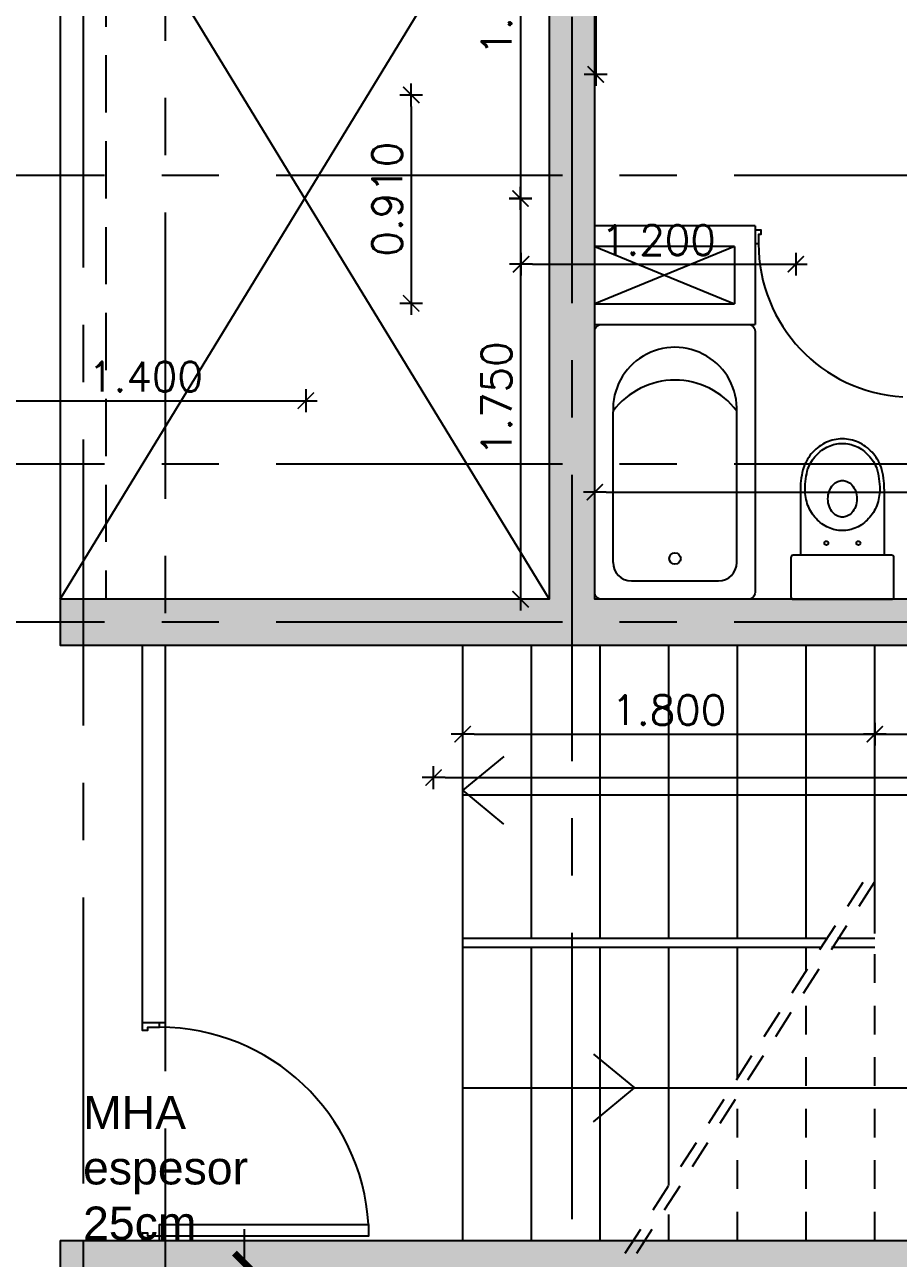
# Model space of a CAD drawing. Header units: millimetres. Extents: x -13 to 194, y -13 to 66.
# Drawn here: x 175.45 to 179.26, y 18.65 to 24.04 of the extents above; entities that cross this region are included whole.
import ezdxf

# ---------------------------------------------------------------- set-up
doc = ezdxf.new("R2010")
doc.units = ezdxf.units.MM
for name, pattern in [('CENTER', [2, 1.25, -0.25, 0.25, -0.25]), ('HIDDEN', [0.375, 0.25, -0.125]), ('HIDDEN2', [0.1875, 0.125, -0.0625])]:
    doc.linetypes.add(name, pattern=pattern)
for name, color, linetype in [('01', 1, 'Continuous'), ('03', 3, 'Continuous'), ('06', 6, 'Continuous'), ('Capa1', 80, 'Continuous'), ('EJES', 1, 'CENTER'), ('GRIS', 9, 'Continuous'), ('MUROS_EST', 5, 'Continuous'), ('PUERTAS', 1, 'Continuous')]:
    doc.layers.add(name, color=color, linetype=linetype)
doc.styles.add('INTERARQ', font='ROMANS.SHX')
doc.styles.get("Standard").update_dxf_attribs({"font": 'arial.ttf'})
doc.dimstyles.new('ESCALA_1-50', dxfattribs={"dimtxt": 0.13, "dimasz": 0.05, "dimexe": 0.18, "dimexo": 0.0625, "dimgap": 0.04, "dimtad": 1, "dimdec": 3, "dimzin": 0, "dimdsep": 46, "dimtxsty": 'INTERARQ', "dimblk": 'DIMTICK', "dimcen": 0.09, "dimse1": 1, "dimse2": 1, "dimclrd": 1, "dimclre": 1, "dimclrt": 2, "dimadec": 0, "dimazin": 0, "dimtfac": 4.5, "dimtdec": 3, "dimtofl": 0, "dimtmove": 2, "dimatfit": 3, "dimldrblk": 'DIMTICK', "dimfxl": 1, "dimtolj": 1, "dimtzin": 0, "dimarcsym": 0})

# ---------------------------------------------------------------- blocks, each defined once
blk = doc.blocks.new('DIMTICK')
at = {"color": 1}
for p, q in [((-1, 0), (1, 0)), ((0, 1), (0, -1))]:
    blk.add_line(p, q, dxfattribs=at)
at = {"color": 3, "const_width": 0.141}
blk.add_lwpolyline([(0.71, 0.71), (-0.71, -0.71)], dxfattribs=at)
blk = doc.blocks.new('*D185')
at = {"layer": '01', "color": 1, "lineweight": -2, "transparency": 16777216}
blk.add_line((175.3253, 22.3941), (176.6253, 22.3941), dxfattribs=at)
at = {"layer": 'Defpoints', "color": 0, "transparency": 16777216}
for p in [(175.2753, 22.3941), (176.6753, 22.3941), (176.6753, 22.3941)]:
    blk.add_point(p, dxfattribs=at)
at = {"layer": '01', "color": 1, "lineweight": -2, "transparency": 16777216, "xscale": 0.05, "yscale": 0.05, "zscale": 0.05, "rotation": 180}
blk.add_blockref('DIMTICK', (175.2753, 22.3941), dxfattribs=at)
at = {"layer": '01', "color": 1, "lineweight": -2, "transparency": 16777216, "xscale": 0.05, "yscale": 0.05, "zscale": 0.05}
blk.add_blockref('DIMTICK', (176.6753, 22.3941), dxfattribs=at)
at = {"layer": '01', "color": 2, "transparency": 16777216, "insert": (175.9753, 22.4991), "char_height": 0.13, "attachment_point": 5, "style": 'INTERARQ'}
blk.add_mtext('\\A1;1.400', dxfattribs=at)
blk = doc.blocks.new('*D188')
at = {"layer": '01', "color": 1, "lineweight": -2, "transparency": 16777216}
blk.add_line((177.9416, 24.8241), (177.9416, 23.8691), dxfattribs=at)
at = {"layer": 'Defpoints', "color": 0, "transparency": 16777216}
for p in [(177.2254, 24.8741), (177.2254, 23.8191), (177.9416, 23.8191)]:
    blk.add_point(p, dxfattribs=at)
at = {"layer": '01', "color": 1, "lineweight": -2, "transparency": 16777216, "xscale": 0.05, "yscale": 0.05, "zscale": 0.05}
for p, rotation in [((177.9416, 24.8741), 90), ((177.9416, 23.8191), 270)]:
    blk.add_blockref('DIMTICK', p, dxfattribs=dict(at, rotation=rotation))
at = {"layer": '01', "color": 2, "transparency": 16777216, "insert": (177.8366, 24.3466), "char_height": 0.13, "attachment_point": 5, "rotation": 90, "style": 'INTERARQ'}
blk.add_mtext('\\A1;1.055', dxfattribs=at)
blk = doc.blocks.new('*D189')
at = {"layer": '01', "color": 1, "lineweight": -2, "transparency": 16777216}
blk.add_line((177.6653, 22.9902), (178.7653, 22.9902), dxfattribs=at)
at = {"layer": 'Defpoints', "color": 0, "transparency": 16777216}
for p in [(178.8153, 22.9902), (177.6153, 22.5191), (178.8153, 22.5191)]:
    blk.add_point(p, dxfattribs=at)
at = {"layer": '01', "color": 1, "lineweight": -2, "transparency": 16777216, "xscale": 0.05, "yscale": 0.05, "zscale": 0.05, "rotation": 180}
blk.add_blockref('DIMTICK', (177.6153, 22.9902), dxfattribs=at)
at = {"layer": '01', "color": 1, "lineweight": -2, "transparency": 16777216, "xscale": 0.05, "yscale": 0.05, "zscale": 0.05}
blk.add_blockref('DIMTICK', (178.8153, 22.9902), dxfattribs=at)
at = {"layer": '01', "color": 2, "transparency": 16777216, "insert": (178.2153, 23.0952), "char_height": 0.13, "attachment_point": 5, "style": 'INTERARQ'}
blk.add_mtext('\\A1;1.200', dxfattribs=at)
blk = doc.blocks.new('*D190')
at = {"layer": '01', "color": 1, "lineweight": -2, "transparency": 16777216}
blk.add_line((177.1357, 23.6791), (177.1357, 22.8691), dxfattribs=at)
at = {"layer": 'Defpoints', "color": 0, "transparency": 16777216}
for p in [(177.6153, 23.7291), (177.1357, 22.8191), (177.6153, 22.8191)]:
    blk.add_point(p, dxfattribs=at)
at = {"layer": '01', "color": 1, "lineweight": -2, "transparency": 16777216, "xscale": 0.05, "yscale": 0.05, "zscale": 0.05}
for p, rotation in [((177.1357, 23.7291), 90), ((177.1357, 22.8191), 270)]:
    blk.add_blockref('DIMTICK', p, dxfattribs=dict(at, rotation=rotation))
at = {"layer": '01', "color": 2, "transparency": 16777216, "insert": (177.0307, 23.2741), "char_height": 0.13, "attachment_point": 5, "rotation": 90, "style": 'INTERARQ'}
blk.add_mtext('\\A1;0.910', dxfattribs=at)
blk = doc.blocks.new('*D191')
at = {"layer": '01', "color": 1, "lineweight": -2, "transparency": 16777216}
blk.add_line((177.2835, 20.7485), (182.1835, 20.7485), dxfattribs=at)
at = {"layer": 'Defpoints', "color": 0, "transparency": 16777216}
for p in [(177.2335, 22.0741), (182.2335, 22.0741), (182.2335, 20.7485)]:
    blk.add_point(p, dxfattribs=at)
at = {"layer": '01', "color": 1, "lineweight": -2, "transparency": 16777216, "xscale": 0.05, "yscale": 0.05, "zscale": 0.05, "rotation": 180}
blk.add_blockref('DIMTICK', (177.2335, 20.7485), dxfattribs=at)
at = {"layer": '01', "color": 1, "lineweight": -2, "transparency": 16777216, "xscale": 0.05, "yscale": 0.05, "zscale": 0.05}
blk.add_blockref('DIMTICK', (182.2335, 20.7485), dxfattribs=at)
at = {"layer": '01', "color": 2, "transparency": 16777216, "insert": (179.7335, 20.8535), "char_height": 0.13, "attachment_point": 5, "style": 'INTERARQ'}
blk.add_mtext('\\A1;5.000', dxfattribs=at)
blk = doc.blocks.new('P_75')
at = {"color": 9}
blk.add_arc((-0.0129, 0.0592), 0.7221, 93.336, 179.9333, dxfattribs=at)
at = {"layer": 'PUERTAS'}
blk.add_lwpolyline([(-0.015, 0.06), (-0.055, 0.06), (-0.055, 0.78), (-0.0149, 0.78)], close=True, dxfattribs=at)
for points in [[(-0.75, 0), (-0.725, 0), (-0.725, 0.02), (-0.735, 0.02), (-0.735, 0.06), (-0.75, 0.06)], [(0, 0.06), (-0.015, 0.06), (-0.015, 0.02), (-0.025, 0.02), (-0.025, 0), (0, 0)]]:
    blk.add_lwpolyline(points, dxfattribs=at)
blk = doc.blocks.new('TICK1')
at = {"color": 2, "const_width": 0.2}
blk.add_lwpolyline([(-0.3, -0.3), (0.3, 0.3)], dxfattribs=at)
at = {"color": 2}
for points in [[(0, 0), (-1, 0)], [(0, 0), (1, 0)]]:
    blk.add_lwpolyline(points, dxfattribs=at)
blk = doc.blocks.new('*D222')
at = {"layer": '01', "color": 1, "lineweight": -2, "transparency": 16777216}
blk.add_line((177.6132, 24.9773), (177.6132, 23.3273), dxfattribs=at)
at = {"layer": 'Defpoints', "color": 0, "transparency": 16777216}
for p in [(177.7672, 25.0273), (177.6132, 23.2773), (177.7672, 23.2773)]:
    blk.add_point(p, dxfattribs=at)
at = {"layer": '01', "color": 1, "lineweight": -2, "transparency": 16777216, "xscale": 0.05, "yscale": 0.05, "zscale": 0.05}
for p, rotation in [((177.6132, 25.0273), 90), ((177.6132, 23.2773), 270)]:
    blk.add_blockref('DIMTICK', p, dxfattribs=dict(at, rotation=rotation))
at = {"layer": '01', "color": 2, "transparency": 16777216, "insert": (177.5082, 24.1523), "char_height": 0.13, "attachment_point": 5, "rotation": 90, "style": 'INTERARQ'}
blk.add_mtext('\\A1;1.750', dxfattribs=at)
blk = doc.blocks.new('*D223')
at = {"layer": '01', "color": 1, "lineweight": -2, "transparency": 16777216}
blk.add_line((177.6132, 23.2273), (177.6132, 21.5773), dxfattribs=at)
at = {"layer": 'Defpoints', "color": 0, "transparency": 16777216}
for p in [(177.7672, 23.2773), (177.6132, 21.5273), (177.7672, 21.5273)]:
    blk.add_point(p, dxfattribs=at)
at = {"layer": '01', "color": 1, "lineweight": -2, "transparency": 16777216, "xscale": 0.05, "yscale": 0.05, "zscale": 0.05}
for p, rotation in [((177.6132, 23.2773), 90), ((177.6132, 21.5273), 270)]:
    blk.add_blockref('DIMTICK', p, dxfattribs=dict(at, rotation=rotation))
at = {"layer": '01', "color": 2, "transparency": 16777216, "insert": (177.5082, 22.4023), "char_height": 0.13, "attachment_point": 5, "rotation": 90, "style": 'INTERARQ'}
blk.add_mtext('\\A1;1.750', dxfattribs=at)
blk = doc.blocks.new('Tina 120')
for p, q in [((0.19, -0.08), (-0.19, -0.08)), ((-0.27, -0.16), (-0.27, -0.8175)), ((0.27, -0.16), (0.27, -0.8175))]:
    blk.add_line(p, q)
blk.add_lwpolyline([(0.35, -0.03), (0.35, -1.17, -0.414214), (0.32, -1.2), (-0.32, -1.2, -0.414214), (-0.35, -1.17), (-0.35, -0.03, -0.414214), (-0.32, 0), (0.32, 0, -0.414214)], format="xyb", close=True)
blk.add_circle((0, -0.1774), 0.025)
for centre, radius, start, end in [((-0.19, -0.16), 0.08, 90, 180), ((0.19, -0.16), 0.08, 0, 90), ((0, -0.8297), 0.2703, 177.4079, 2.5921), ((0, -0.6197), 0.337, 216.7598, 323.2402)]:
    blk.add_arc(centre, radius, start, end)
blk = doc.blocks.new('*D270')
at = {"layer": '01', "color": 1, "lineweight": -2, "transparency": 16777216}
blk.add_line((177.9875, 21.9948), (181.1106, 21.9948), dxfattribs=at)
at = {"layer": 'Defpoints', "color": 0, "transparency": 16777216}
for p in [(181.1606, 21.9948), (177.9375, 21.5273), (181.1606, 21.5273)]:
    blk.add_point(p, dxfattribs=at)
at = {"layer": '01', "color": 1, "lineweight": -2, "transparency": 16777216, "xscale": 0.05, "yscale": 0.05, "zscale": 0.05, "rotation": 180}
blk.add_blockref('DIMTICK', (177.9375, 21.9948), dxfattribs=at)
at = {"layer": '01', "color": 1, "lineweight": -2, "transparency": 16777216, "xscale": 0.05, "yscale": 0.05, "zscale": 0.05}
blk.add_blockref('DIMTICK', (181.1606, 21.9948), dxfattribs=at)
at = {"layer": '01', "color": 2, "transparency": 16777216, "insert": (179.549, 22.0998), "char_height": 0.13, "attachment_point": 5, "style": 'INTERARQ'}
blk.add_mtext('\\A1;3.223', dxfattribs=at)
blk = doc.blocks.new('*D271')
at = {"layer": '01', "color": 1, "lineweight": -2, "transparency": 16777216}
blk.add_line((177.4106, 20.9382), (179.1106, 20.9382), dxfattribs=at)
at = {"layer": 'Defpoints', "color": 0, "transparency": 16777216}
for p in [(177.3606, 21.3273), (179.1606, 21.3273), (179.1606, 20.9382)]:
    blk.add_point(p, dxfattribs=at)
at = {"layer": '01', "color": 1, "lineweight": -2, "transparency": 16777216, "xscale": 0.05, "yscale": 0.05, "zscale": 0.05, "rotation": 180}
blk.add_blockref('DIMTICK', (177.3606, 20.9382), dxfattribs=at)
at = {"layer": '01', "color": 1, "lineweight": -2, "transparency": 16777216, "xscale": 0.05, "yscale": 0.05, "zscale": 0.05}
blk.add_blockref('DIMTICK', (179.1606, 20.9382), dxfattribs=at)
at = {"layer": '01', "color": 2, "transparency": 16777216, "insert": (178.2606, 21.0432), "char_height": 0.13, "attachment_point": 5, "style": 'INTERARQ'}
blk.add_mtext('\\A1;1.800', dxfattribs=at)
blk = doc.blocks.new('*D272')
at = {"layer": '01', "color": 1, "lineweight": -2, "transparency": 16777216}
blk.add_line((179.2106, 20.9382), (180.8106, 20.9382), dxfattribs=at)
at = {"layer": 'Defpoints', "color": 0, "transparency": 16777216}
for p in [(179.1606, 21.3273), (180.8606, 20.9382), (180.8606, 20.8673)]:
    blk.add_point(p, dxfattribs=at)
at = {"layer": '01', "color": 1, "lineweight": -2, "transparency": 16777216, "xscale": 0.05, "yscale": 0.05, "zscale": 0.05, "rotation": 180}
blk.add_blockref('DIMTICK', (179.1606, 20.9382), dxfattribs=at)
at = {"layer": '01', "color": 1, "lineweight": -2, "transparency": 16777216, "xscale": 0.05, "yscale": 0.05, "zscale": 0.05}
blk.add_blockref('DIMTICK', (180.8606, 20.9382), dxfattribs=at)
at = {"layer": '01', "color": 2, "transparency": 16777216, "insert": (180.0106, 21.0432), "char_height": 0.13, "attachment_point": 5, "style": 'INTERARQ'}
blk.add_mtext('\\A1;1.700', dxfattribs=at)

msp = doc.modelspace()

# ---------------------------------------------------------------- hatches: boundary and pattern name
at = {"layer": 'MUROS_EST', "transparency": 33554687}
h = msp.add_hatch(color=256, dxfattribs=at)
h.dxf.hatch_style = 1
h.paths.add_polyline_path([(181.4106, 23.5073), (181.1606, 23.5073), (181.1606, 21.5273), (177.9375, 21.5273), (177.9375, 25.2273), (175.6025, 25.2273), (175.6025, 25.0273), (177.7375, 25.0273), (177.7375, 21.5273), (175.6025, 21.5273), (175.6025, 21.3273), (180.8606, 21.3273), (180.8606, 21.1419), (181.0606, 21.1419), (181.0606, 21.3273), (181.4117, 21.3273)])
h.paths.add_polyline_path([(181.4106, 30.0873), (181.1606, 30.0873), (181.1606, 29.0223), (175.8025, 29.0223), (175.8025, 30.0458), (175.6025, 30.0458), (175.6025, 28.7723), (175.9606, 28.7723), (175.9606, 26.1803), (176.1606, 26.1803), (176.1606, 28.7723), (181.4106, 28.7723)])
h.paths.add_polyline_path([(174.9775, 37.6473), (174.7275, 37.6473), (174.7275, 37.4473), (174.7275, 30.9728), (174.441, 30.3884), (174.6206, 30.3003), (174.9775, 31.0284)])
h.paths.add_polyline_path([(169.0025, 37.4473), (170.185, 37.4473), (170.185, 37.6473), (168.7525, 37.6473), (168.7525, 33.7473), (169.0025, 33.7473)])
h.paths.add_polyline_path([(174.2025, 24.9373), (174.0025, 24.9373), (174.0025, 23.4773), (168.3025, 23.4773), (168.3025, 23.2773), (174.0025, 23.2773), (174.0025, 21.8173), (174.2025, 21.8173)])
h.paths.add_polyline_path([(174.2025, 20.8673), (174.0025, 20.8673), (174.0025, 18.2773), (168.3025, 18.2773), (168.3025, 18.0773), (168.8025, 18.0773), (168.8025, 17.0773), (169.0025, 17.0773), (169.0025, 18.0773), (174.0025, 18.0773), (174.0025, 17.5773), (174.2025, 17.5773)])
h.paths.add_polyline_path([(174.9525, 15.9873), (174.6078, 16.7181), (174.4269, 16.6328), (174.7525, 15.9425), (174.7525, 13.7227), (174.7525, 9.5444), (174.7525, 9.2944), (174.9525, 9.2944), (174.9525, 9.4944), (174.9525, 9.5405), (174.9525, 13.7227)])
h.paths.add_polyline_path([(169.0025, 12.7707), (168.8025, 12.7707), (168.8025, 9.4944), (169.0025, 9.4944)])
h.paths.add_polyline_path([(169.0025, 12.9773), (168.8025, 12.9773), (168.8025, 12.7707), (169.0025, 12.7707)])
h.paths.add_polyline_path([(170.187, 9.4944), (169.0025, 9.4944), (169.0025, 9.2944), (170.187, 9.2944)])
h.paths.add_polyline_path([(169.0025, 9.4944), (168.8025, 9.4944), (168.8025, 9.2944), (169.0025, 9.2944)])
h.paths.add_polyline_path([(181.3606, 14.0173), (181.1606, 14.0173), (181.1606, 12.7707), (181.3606, 12.7707)])
h.paths.add_polyline_path([(181.3606, 12.7707), (181.1606, 12.7707), (181.1606, 9.4944), (181.3606, 9.4944)])
h.paths.add_polyline_path([(181.1606, 9.4944), (180.9606, 9.4944), (180.9606, 9.2944), (181.1606, 9.2944)])
h.paths.add_polyline_path([(181.3606, 9.4944), (181.1606, 9.4944), (181.1606, 9.2944), (181.3606, 9.2944)])
h = msp.add_hatch(color=5, dxfattribs=at)
h.dxf.hatch_style = 1
h.paths.add_polyline_path([(175.7025, 18.6273), (175.6025, 18.6273), (175.6025, 18.1773), (175.7025, 18.1773)])
h.paths.add_polyline_path([(175.7025, 18.7273), (175.6025, 18.7273), (175.6025, 18.6273), (175.7025, 18.6273)])
h.paths.add_polyline_path([(176.0606, 18.7273), (175.7025, 18.7273), (175.7025, 18.6273), (176.0606, 18.6273)])
h.paths.add_polyline_path([(176.0606, 18.6273), (175.7025, 18.6273), (175.7025, 18.1773), (175.8025, 18.1773), (175.8025, 18.5273), (176.0606, 18.5273)])
h.paths.add_polyline_path([(175.8025, 18.1773), (175.7025, 18.1773), (175.7025, 17.0768), (175.8025, 17.0768)])
h.paths.add_polyline_path([(175.7025, 18.1773), (175.6025, 18.1773), (175.6025, 17.0768), (175.7025, 17.0768)])
h.paths.add_polyline_path([(177.8375, 18.6273), (176.0606, 18.6273), (176.0606, 18.5273), (177.8375, 18.5273)])
h.paths.add_polyline_path([(177.8375, 18.7273), (176.0606, 18.7273), (176.0606, 18.6273), (177.8375, 18.6273)])
h.paths.add_polyline_path([(180.9606, 18.7273), (177.8375, 18.7273), (177.8375, 18.6273), (180.9606, 18.6273)])
h.paths.add_polyline_path([(180.9606, 18.6273), (177.8375, 18.6273), (177.8375, 18.5273), (180.9606, 18.5273)])
h.paths.add_polyline_path([(181.2606, 18.6273), (180.9606, 18.6273), (180.9606, 18.5273), (181.1606, 18.5273), (181.1606, 18.1773), (181.2606, 18.1773)])
h.paths.add_polyline_path([(181.2606, 18.7273), (180.9606, 18.7273), (180.9606, 18.6273), (181.2606, 18.6273)])
h.paths.add_polyline_path([(181.3606, 18.7273), (181.2606, 18.7273), (181.2606, 18.6273), (181.3606, 18.6273)])
h.paths.add_polyline_path([(181.3606, 18.6273), (181.2606, 18.6273), (181.2606, 18.1773), (181.3606, 18.1773)])
h.paths.add_polyline_path([(181.1176, 11.9704), (181.4036, 11.9704), (181.4036, 12.1729), (181.1176, 12.1729)], flags=9)
h.paths.add_polyline_path([(184.0302, 18.0343), (184.0302, 18.3203), (183.8277, 18.3203), (183.8277, 18.0343)], flags=9)
h.paths.add_polyline_path([(184.9302, 13.8063), (184.9302, 14.4138), (184.7277, 14.4138), (184.7277, 13.8063)], flags=9)

# ---------------------------------------------------------------- linework, layer by layer
at = {"layer": '03'}
for p, q in [((175.9606, 21.3273), (175.9606, 19.6773)), ((176.0606, 21.3273), (176.0606, 19.6773)), ((176.0606, 19.6773), (175.9606, 19.6773))]:
    msp.add_line(p, q, dxfattribs=at)
at = {"layer": '06'}
for p, q in [((178.6375, 23.1573), (177.9375, 23.1573)), ((178.6375, 23.1573), (178.6375, 22.7273)), ((178.5475, 23.0673), (177.9375, 23.0673)), ((178.5475, 23.0673), (178.5475, 22.8173)), ((177.9375, 22.8173), (178.5475, 22.8173)), ((177.9375, 22.7273), (178.6375, 22.7273))]:
    msp.add_line(p, q, dxfattribs=at)
at = {"layer": 'Capa1'}
msp.add_lwpolyline([(175.6025, 25.0273), (177.7375, 21.5273), (175.6025, 21.5273), (177.7375, 25.0273), (175.6025, 25.0273), (175.6025, 21.5273)], dxfattribs=at)
at = {"layer": 'EJES'}
for p, q in [((175.7025, 30.2253), (175.7025, 5.5947)), ((176.0606, 29.216), (176.0606, 5.5947)), ((177.8375, 26.0705), (177.8375, 6.0447)), ((185.796, 23.3773), (164.6028, 23.3773)), ((185.796, 22.1173), (164.6028, 22.1173)), ((185.796, 21.4273), (164.6028, 21.4273))]:
    msp.add_line(p, q, dxfattribs=at)
at = {"layer": 'GRIS', "linetype": 'HIDDEN'}
msp.add_line((175.8025, 25.0273), (175.8025, 21.5273), dxfattribs=at)
at = {"layer": 'GRIS'}
for p, q in [((177.9375, 23.0673), (178.5475, 22.8173)), ((178.5475, 23.0673), (177.9375, 22.8173)), ((178.8356, 22.0072), (178.8356, 21.7191)), ((179.2019, 22.0072), (179.2019, 21.7191)), ((178.7937, 21.7091), (178.7937, 21.5373)), ((179.2337, 21.7191), (178.8037, 21.7191)), ((179.2437, 21.5373), (179.2437, 21.7091)), ((178.8037, 21.5273), (179.2337, 21.5273)), ((177.3606, 20.0673), (177.3606, 21.3273)), ((177.6606, 20.0473), (177.6606, 21.3273)), ((177.9606, 20.0473), (177.9606, 21.3273)), ((178.2606, 20.0473), (178.2606, 21.3273)), ((178.5606, 20.0473), (178.5606, 21.3273)), ((178.8606, 20.0473), (178.8606, 21.3273)), ((179.1606, 20.0673), (179.1606, 21.3273)), ((177.54, 20.8412), (177.3606, 20.6933)), ((177.54, 20.5453), (177.3606, 20.6933)), ((177.3606, 20.6733), (179.8606, 20.6733)), ((177.3606, 18.7273), (177.3606, 20.0673)), ((177.3606, 20.0473), (178.9476, 20.0473)), ((178.9976, 20.0473), (179.1606, 20.0473)), ((177.3606, 20.0073), (178.9219, 20.0073)), ((177.6606, 18.7273), (177.6606, 20.0073)), ((177.9606, 18.7273), (177.9606, 20.0073)), ((178.2606, 18.9674), (178.2606, 20.0073)), ((178.5606, 19.4355), (178.5606, 20.0073)), ((178.9719, 20.0073), (179.1606, 20.0073)), ((178.5606, 19.5558), (178.5606, 19.6765)), ((177.9312, 19.5412), (178.1106, 19.3933)), ((177.3606, 19.3933), (178.3291, 19.3933)), ((177.9312, 19.2453), (178.1106, 19.3933)), ((178.2606, 19.3933), (179.8606, 19.3933))]:
    msp.add_line(p, q, dxfattribs=at)
at = {"layer": 'GRIS', "linetype": 'HIDDEN2'}
for p, q in [((178.0708, 18.6712), (179.1606, 20.3717)), ((178.1208, 18.6712), (179.1606, 20.2936))]:
    msp.add_line(p, q, dxfattribs=at)
at = {"layer": 'GRIS', "linetype": 'HIDDEN', "ltscale": 0.5}
for p, q in [((179.1606, 18.7273), (179.1606, 20.0673)), ((178.8606, 19.9036), (178.8606, 20.0073)), ((178.8606, 18.7273), (178.8606, 19.8255)), ((178.5606, 18.7273), (178.5606, 19.3574)), ((178.2606, 18.7273), (178.2606, 18.8413))]:
    msp.add_line(p, q, dxfattribs=at)
at = {"layer": 'GRIS'}
msp.add_lwpolyline([(178.6375, 23.1395), (178.6625, 23.1395), (178.6625, 23.1195), (178.6525, 23.1195), (178.6525, 23.0795), (178.6375, 23.0795)], dxfattribs=at)
for points in [[(179.0187, 21.827, -0.106666), (178.9577, 21.8402, -0.10151), (178.904, 21.8791, -0.094979), (178.8685, 21.9368, -0.090825), (178.8556, 22.0072, -0.071105), (178.8685, 22.0975, -0.094979), (178.904, 22.1553, -0.10151), (178.9577, 22.1942, -0.106666), (179.0187, 22.2074, -0.106666), (179.0798, 22.1942, -0.10151), (179.1335, 22.1553, -0.094979), (179.169, 22.0975, -0.071105), (179.1819, 22.0072, -0.090825), (179.169, 21.9368, -0.094979), (179.1335, 21.8791, -0.10151), (179.0798, 21.8402, -0.106666)], [(179.0187, 21.8854, -0.106666), (178.9989, 21.8897, -0.10151), (178.9778, 21.9051, -0.094979), (178.962, 21.9307, -0.090825), (178.9556, 21.9656, -0.090825), (178.962, 22.0004, -0.094979), (178.9778, 22.0261, -0.10151), (178.9989, 22.0415, -0.106666), (179.0187, 22.0457, -0.106666), (179.0385, 22.0415, -0.10151), (179.0597, 22.0261, -0.094979), (179.0755, 22.0004, -0.090825), (179.0819, 21.9656, -0.090825), (179.0755, 21.9307, -0.094979), (179.0597, 21.9051, -0.10151), (179.0385, 21.8897, -0.106666)]]:
    msp.add_lwpolyline(points, format="xyb", close=True, dxfattribs=at)
for centre in [(178.9487, 21.7722), (179.0887, 21.7722)]:
    msp.add_circle(centre, 0.00867, dxfattribs=at)
for centre, radius, start, end in [((179.3225, 23.0795), 0.67, 180, 266.581), ((179.0258, 22.0438), 0.1851, 114.354, 137.539), ((179.0187, 22.0594), 0.168, 90, 114.354), ((179.0187, 22.0594), 0.168, 65.646, 90), ((179.0117, 22.0438), 0.1851, 42.461, 65.646), ((179.0368, 22.0337), 0.2, 137.539, 159.2413), ((179.0007, 22.0337), 0.2, 20.7587, 42.461), ((179.1768, 22.0073), 0.3412, 163.4263, 180.0151), ((178.8607, 22.0073), 0.3412, 359.9753, 16.5737), ((178.8037, 21.7091), 0.01, 90, 180), ((179.2337, 21.7091), 0.01, 0, 90), ((178.8037, 21.5373), 0.01, 180, 270), ((179.2337, 21.5373), 0.01, 270, 0)]:
    msp.add_arc(centre, radius, start, end, dxfattribs=at)
at = {"layer": 'MUROS_EST'}
for q in [(181.3606, 18.7273), (175.6025, 17.0768)]:
    msp.add_line((175.6025, 18.7273), q, dxfattribs=at)
msp.add_lwpolyline([(175.6025, 25.2273), (175.6025, 25.0273), (177.7375, 25.0273), (177.7375, 21.5273), (175.6025, 21.5273), (175.6025, 21.3273), (180.8606, 21.3273), (180.8606, 21.1419), (181.0606, 21.1419), (181.0606, 21.3273), (181.4117, 21.3273), (181.4106, 23.5073), (181.1606, 23.5073), (181.1606, 21.5273), (177.9375, 21.5273), (177.9375, 25.2273), (175.6025, 25.2273)], dxfattribs=at)

# ---------------------------------------------------------------- block references
at = {"layer": '06', "xscale": 0.1500000000000909, "yscale": 0.1500000000000909, "zscale": 0.1500000000000909, "rotation": 90}
msp.add_blockref('TICK1', (176.4082, 18.6273), dxfattribs=at)
at = {"layer": 'GRIS', "rotation": 180}
msp.add_blockref('Tina 120', (178.2875, 21.5273), dxfattribs=at)
at = {"layer": 'GRIS', "extrusion": (0, 0, -1), "xscale": -1.266666666666665, "yscale": 1.266666666666665, "zscale": -1.266666666666665, "rotation": 90}
msp.add_blockref('P_75', (-175.9606, 18.7273), dxfattribs=at)

# ---------------------------------------------------------------- texts
at = {"layer": 'Capa1', "insert": (175.7025, 19.3586), "char_height": 0.144975, "attachment_point": 1}
msp.add_mtext_dynamic_manual_height_columns('MHA espesor 25cm', width=1.208581, gutter_width=0.7249, heights=[0], dxfattribs=at)

# ---------------------------------------------------------------- dimensions: what is measured, and where the dimension line sits
at = {"layer": '01'}
for base, p1, p2, picture, middle in [((177.6132, 23.2773), (177.7672, 25.0273), (177.7672, 23.2773), '*D222', (177.5082, 24.1523)), ((177.6132, 21.5273), (177.7672, 23.2773), (177.7672, 21.5273), '*D223', (177.5082, 22.4023))]:
    dim = msp.add_linear_dim(base=base, p1=p1, p2=p2, angle=90, dimstyle='ESCALA_1-50', override={"dimtxt": 0.13}, dxfattribs=at)
    dim.commit()
    dim.dimension.update_dxf_attribs({"geometry": picture, "text_midpoint": middle})
for base, p1, p2, picture, middle in [((177.9416, 23.8191), (177.2254, 24.8741), (177.2254, 23.8191), '*D188', (177.8366, 24.3466)), ((177.1357, 22.8191), (177.6153, 23.7291), (177.6153, 22.8191), '*D190', (177.0307, 23.2741))]:
    dim = msp.add_linear_dim(base=base, p1=p1, p2=p2, angle=90, dimstyle='ESCALA_1-50', dxfattribs=at)
    dim.commit()
    dim.dimension.update_dxf_attribs({"geometry": picture, "text_midpoint": middle})
for base, p1, p2, picture, middle in [((178.8153, 22.9902), (177.6153, 22.5191), (178.8153, 22.5191), '*D189', (178.2153, 23.0952)), ((176.6753, 22.3941), (175.2753, 22.3941), (176.6753, 22.3941), '*D185', (175.9753, 22.4991)), ((181.1606, 21.9948), (177.9375, 21.5273), (181.1606, 21.5273), '*D270', (179.549, 22.0998)), ((182.2335, 20.7485), (177.2335, 22.0741), (182.2335, 22.0741), '*D191', (179.7335, 20.8535)), ((179.1606, 20.9382), (177.3606, 21.3273), (179.1606, 21.3273), '*D271', (178.2606, 21.0432)), ((180.8606, 20.9382), (179.1606, 21.3273), (180.8606, 20.8673), '*D272', (180.0106, 21.0432))]:
    dim = msp.add_linear_dim(base=base, p1=p1, p2=p2, dimstyle='ESCALA_1-50', dxfattribs=at)
    dim.commit()
    dim.dimension.update_dxf_attribs({"geometry": picture, "text_midpoint": middle})

doc.saveas('drawing.dxf')
